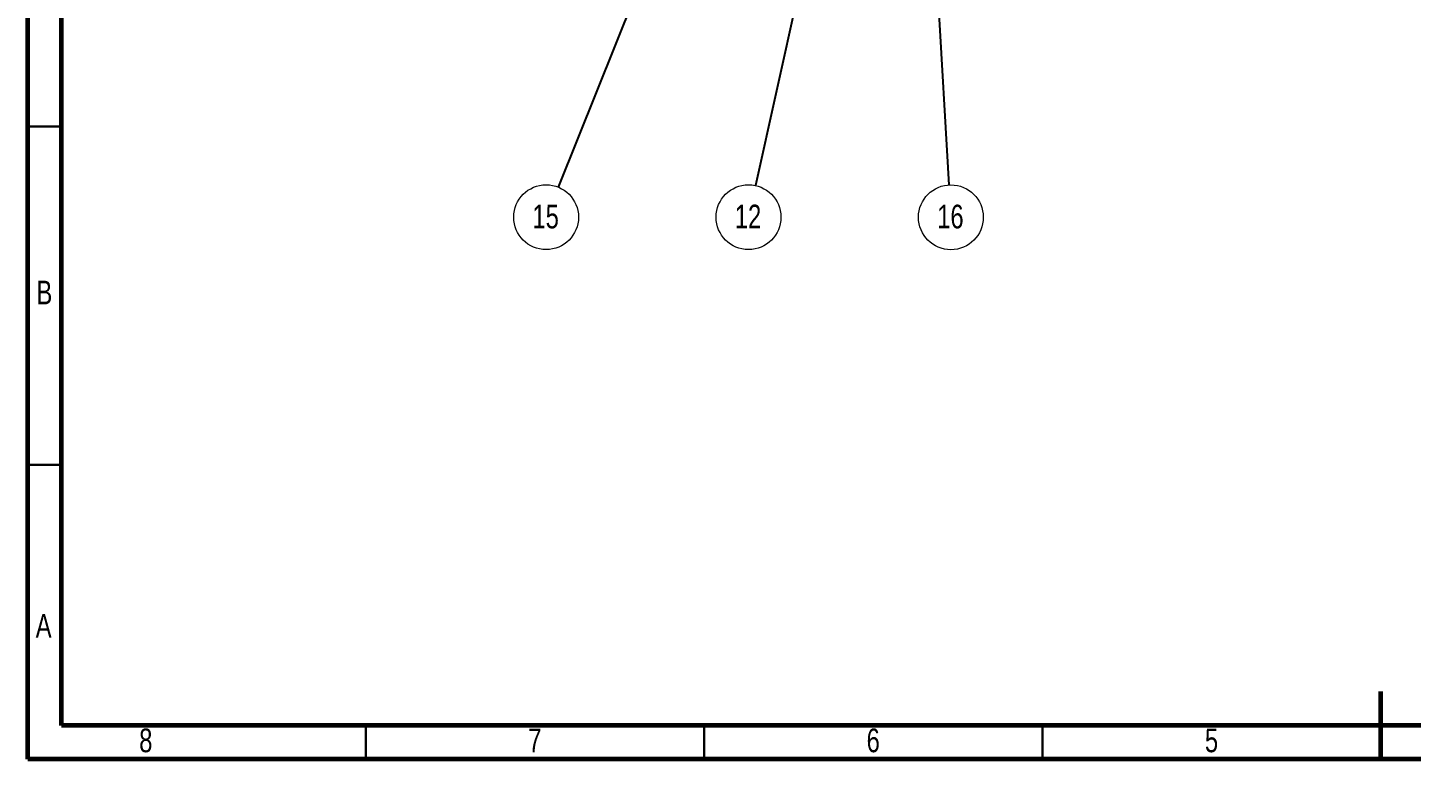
# Model space of a CAD drawing. Header units: millimetres. Extents: x 15 to 415, y 5 to 292.
# Drawn here: x 15 to 219.5, y 5 to 113.1 of the extents above; entities that cross this region are included whole.
import ezdxf

# ---------------------------------------------------------------- set-up
doc = ezdxf.new("R2010")
doc.units = ezdxf.units.MM
doc.styles.add('SLDTEXTSTYLE0', font='TXT', dxfattribs={"width": 0.75})
doc.dimstyles.new('SLDDIMSTYLE0', dxfattribs={"dimtxt": 0.18, "dimasz": 3.302, "dimexe": 0, "dimexo": 0.0625, "dimgap": 0, "dimtad": 0, "dimtih": 1, "dimtoh": 1, "dimdec": 0, "dimrnd": 1e-09, "dimzin": 0, "dimdsep": 46, "dimtxsty": 'Standard', "dimsah": 1, "dimcen": 0.09, "dimadec": 0, "dimazin": 0, "dimtfac": 3.302, "dimtdec": 0, "dimtofl": 0, "dimtmove": 0, "dimatfit": 3, "dimfxl": 1, "dimfrac": 2, "dimtolj": 1, "dimtzin": 0, "dimarcsym": 0})

# ---------------------------------------------------------------- blocks, each defined once
blk = doc.blocks.new('SW_NOTE_8')
at = {"color": 0, "linetype": 'Continuous', "lineweight": 0}
blk.add_circle((0.28, -4.78), 4.79, dxfattribs=at)
at = {"color": 0, "linetype": 'Continuous', "lineweight": 0, "insert": (0.21, -2.92), "char_height": 3.5, "attachment_point": 2, "style": 'SLDTEXTSTYLE0'}
blk.add_mtext('16', dxfattribs=at)
blk = doc.blocks.new('SW_NOTE_9')
at = {"color": 0, "linetype": 'Continuous', "lineweight": 0}
blk.add_circle((-1.03, -4.67), 4.79, dxfattribs=at)
at = {"color": 0, "linetype": 'Continuous', "lineweight": 0, "insert": (-1.1, -2.82), "char_height": 3.5, "attachment_point": 2, "style": 'SLDTEXTSTYLE0'}
blk.add_mtext('12', dxfattribs=at)
blk = doc.blocks.new('SW_NOTE_10')
at = {"color": 0, "linetype": 'Continuous', "lineweight": 0}
blk.add_circle((-1.78, -4.44), 4.79, dxfattribs=at)
at = {"color": 0, "linetype": 'Continuous', "lineweight": 0, "insert": (-1.85, -2.59), "char_height": 3.5, "attachment_point": 2, "style": 'SLDTEXTSTYLE0'}
blk.add_mtext('15', dxfattribs=at)

msp = doc.modelspace()

# ---------------------------------------------------------------- linework, layer by layer
at = {"color": 7, "linetype": 'Continuous', "lineweight": 60}
for p, q in [((15, 5), (15, 292)), ((20, 10), (20, 287)), ((215, 5), (215, 15)), ((410, 10), (20, 10)), ((415, 5), (15, 5))]:
    msp.add_line(p, q, dxfattribs=at)
at = {"color": 7, "linetype": 'Continuous', "lineweight": 30}
for p, q in [((15, 98.5), (20, 98.5)), ((15, 48.5), (20, 48.5)), ((65, 5), (65, 10)), ((115, 5), (115, 10)), ((165, 5), (165, 10))]:
    msp.add_line(p, q, dxfattribs=at)

# ---------------------------------------------------------------- block references
at = {"color": 7, "linetype": 'Continuous', "lineweight": 0}
for name, p in [('SW_NOTE_10', (93.4, 89.56)), ('SW_NOTE_9', (122.56, 89.79)), ('SW_NOTE_8', (151.16, 89.89))]:
    msp.add_blockref(name, p, dxfattribs=at)

# ---------------------------------------------------------------- texts
at = {"color": 7, "linetype": 'Continuous', "lineweight": 0, "char_height": 3.5, "attachment_point": 2, "style": 'SLDTEXTSTYLE0'}
for s, insert in [('B', (17.47, 75.74)), ('A', (17.36, 26.49)), ('8', (32.46, 9.55)), ('7', (89.96, 9.55)), ('6', (139.96, 9.55)), ('5', (189.96, 9.55))]:
    msp.add_mtext(s, dxfattribs=dict(at, insert=insert))

# ---------------------------------------------------------------- leaders
at = {"color": 7, "linetype": 'Continuous', "lineweight": 0}
for points in [[(117.72, 150.2), (93.4, 89.56)], [(134.69, 144.61), (122.56, 89.79)], [(149.15, 124.05), (151.16, 89.89)]]:
    msp.add_leader(points, dimstyle='SLDDIMSTYLE0', dxfattribs=at)

doc.saveas('drawing.dxf')
